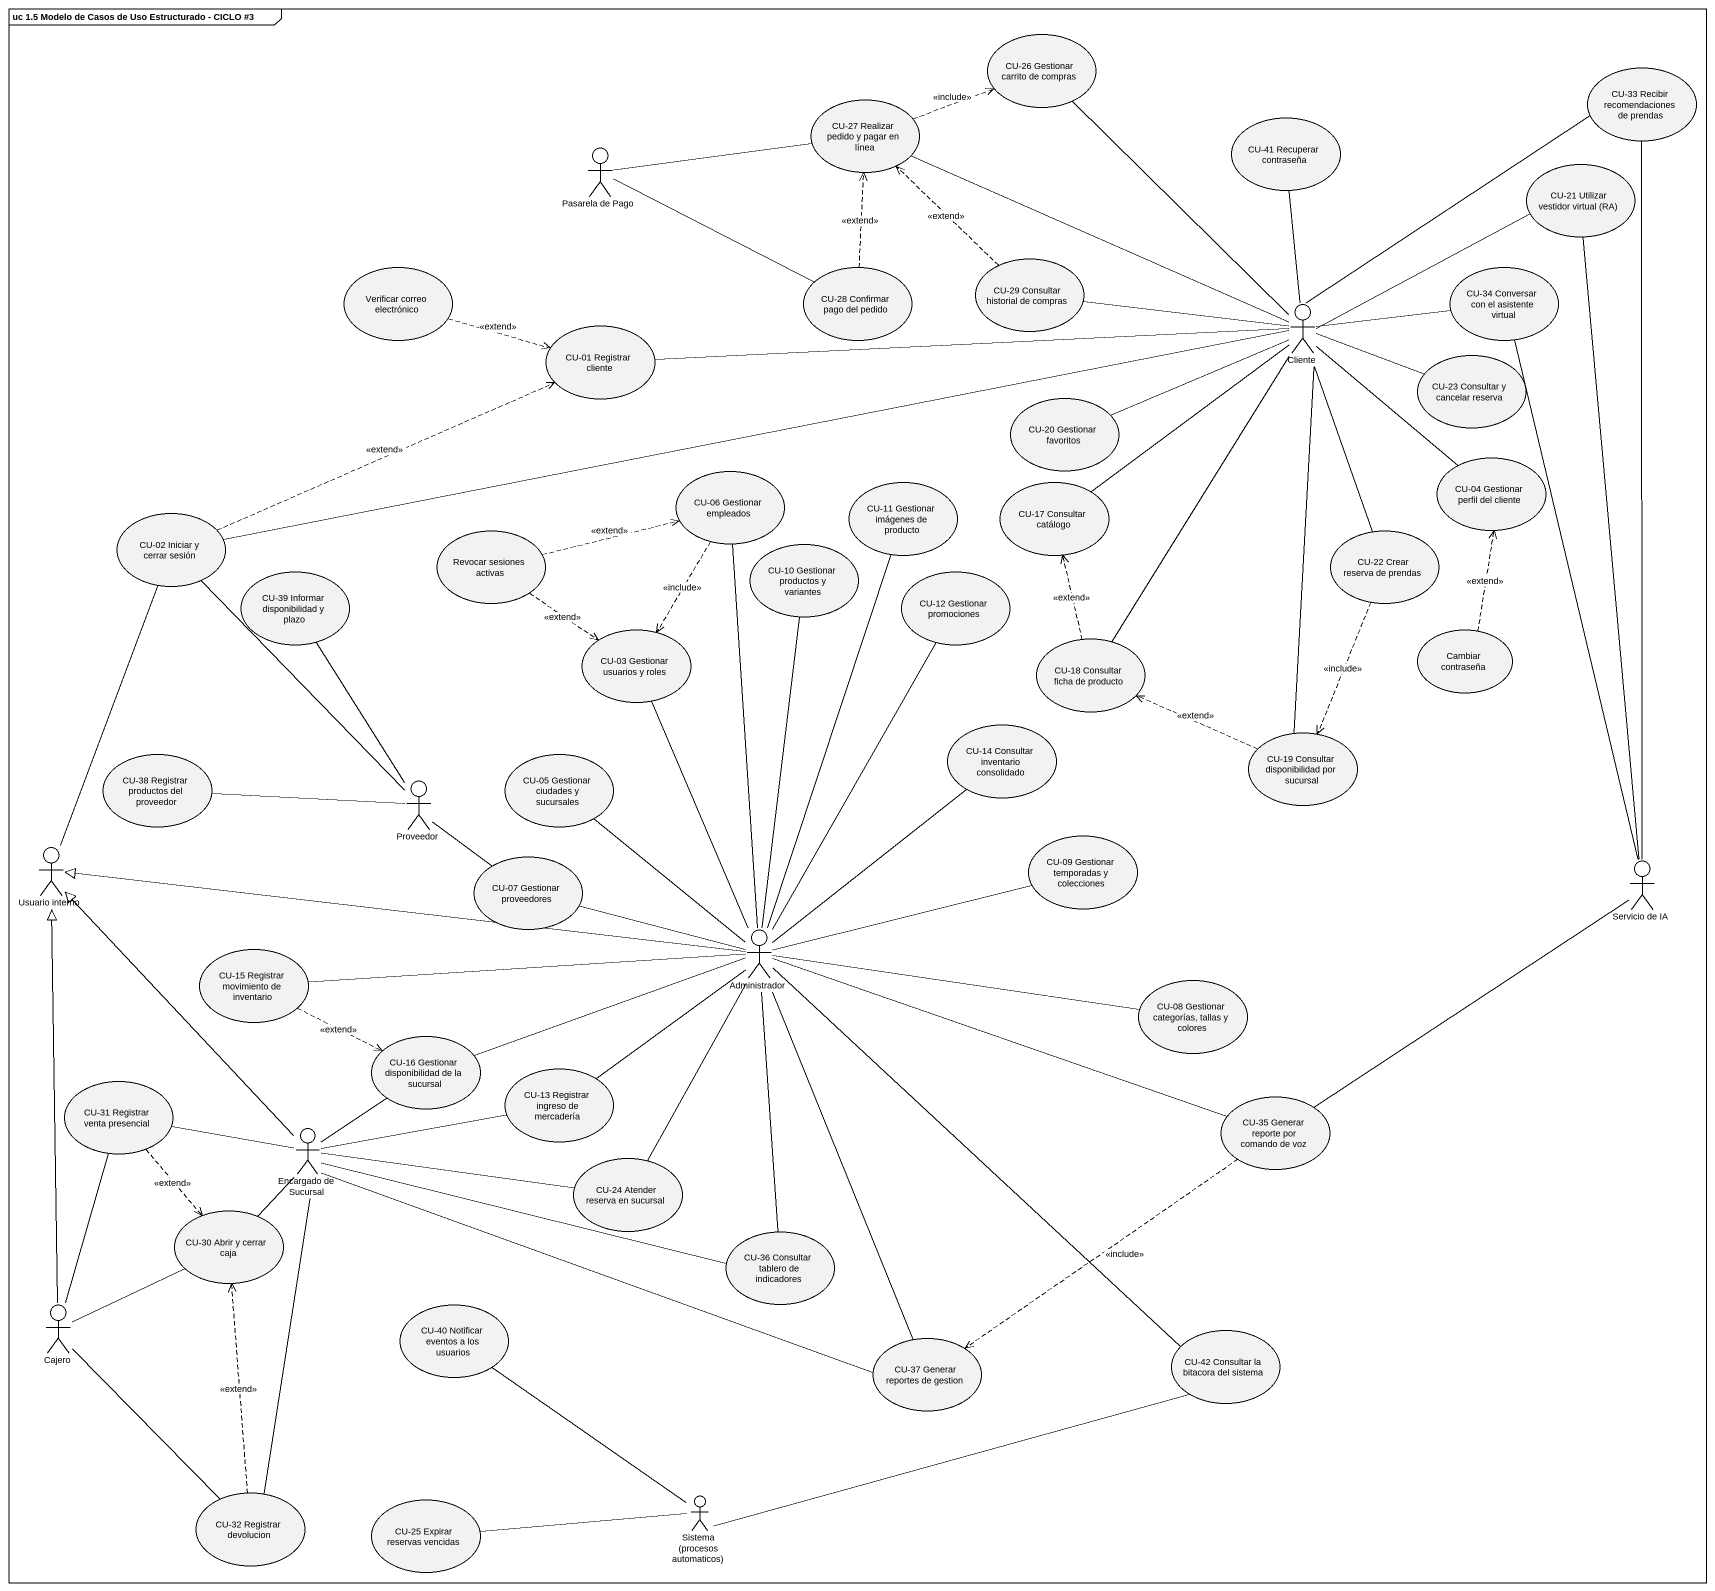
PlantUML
@startuml
mainframe uc 1.5 Modelo de Casos de Uso Estructurado - CICLO #3
usecase "CU-26 Gestionar carrito de compras" as CU_26_Gestionar_carrito_de
usecase "CU-33 Recibir recomendaciones de prendas" as CU_33_Recibir
usecase "CU-27 Realizar pedido y pagar en línea" as CU_27_Realizar_pedido_y
actor "Pasarela de Pago" as Pasarela_de_Pago
usecase "CU-41 Recuperar contraseña" as CU_41_Recuperar_contraseña
usecase "CU-21 Utilizar vestidor virtual (RA)" as CU_21_Utilizar_vestidor
usecase "Verificar correo electrónico" as Verificar_correo_electrónico
usecase "CU-28 Confirmar pago del pedido" as CU_28_Confirmar_pago_del
usecase "CU-29 Consultar historial de compras" as CU_29_Consultar_historial
usecase "CU-34 Conversar con el asistente virtual" as CU_34_Conversar_con_el
actor Cliente
usecase "CU-01 Registrar cliente" as CU_01_Registrar_cliente
usecase "CU-23 Consultar y cancelar reserva" as CU_23_Consultar_y_cancelar
usecase "CU-20 Gestionar favoritos" as CU_20_Gestionar_favoritos
usecase "CU-04 Gestionar perfil del cliente" as CU_04_Gestionar_perfil_del
usecase "CU-06 Gestionar empleados" as CU_06_Gestionar_empleados
usecase "CU-11 Gestionar imágenes de producto" as CU_11_Gestionar_imágenes_de
usecase "CU-17 Consultar catálogo" as CU_17_Consultar_catálogo
usecase "CU-02 Iniciar y cerrar sesión" as CU_02_Iniciar_y_cerrar
usecase "Revocar sesiones activas" as Revocar_sesiones_activas
usecase "CU-22 Crear reserva de prendas" as CU_22_Crear_reserva_de
usecase "CU-39 Informar disponibilidad y plazo" as CU_39_Informar
usecase "CU-10 Gestionar productos y variantes" as CU_10_Gestionar_productos_y
usecase "CU-12 Gestionar promociones" as CU_12_Gestionar_promociones
usecase "CU-03 Gestionar usuarios y roles" as CU_03_Gestionar_usuarios_y
usecase "CU-18 Consultar ficha de producto" as CU_18_Consultar_ficha_de
usecase "Cambiar contraseña" as Cambiar_contraseña
usecase "CU-14 Consultar inventario consolidado" as CU_14_Consultar_inventario
usecase "CU-19 Consultar disponibilidad por sucursal" as CU_19_Consultar
usecase "CU-38 Registrar productos del proveedor" as CU_38_Registrar_productos
usecase "CU-05 Gestionar ciudades y sucursales" as CU_05_Gestionar_ciudades_y
actor Proveedor
actor "Usuario interno" as Usuario_interno
usecase "CU-09 Gestionar temporadas y colecciones" as CU_09_Gestionar_temporadas
usecase "CU-07 Gestionar proveedores" as CU_07_Gestionar_proveedores
actor "Servicio de IA" as Servicio_de_IA
usecase "CU-15 Registrar movimiento de inventario" as CU_15_Registrar_movimiento
actor Administrador
usecase "CU-08 Gestionar categorías, tallas y colores" as CU_08_Gestionar_categorías
usecase "CU-16 Gestionar disponibilidad de la sucursal" as CU_16_Gestionar
usecase "CU-31 Registrar venta presencial" as CU_31_Registrar_venta
usecase "CU-13 Registrar ingreso de mercadería" as CU_13_Registrar_ingreso_de
usecase "CU-35 Generar reporte por comando de voz" as CU_35_Generar_reporte_por
actor "Encargado de Sucursal" as Encargado_de_Sucursal
usecase "CU-24 Atender reserva en sucursal" as CU_24_Atender_reserva_en
usecase "CU-30 Abrir y cerrar caja" as CU_30_Abrir_y_cerrar_caja
usecase "CU-36 Consultar tablero de indicadores" as CU_36_Consultar_tablero_de
actor Cajero
usecase "CU-40 Notificar eventos a los usuarios" as CU_40_Notificar_eventos_a
usecase "CU-37 Generar reportes de gestion" as CU_37_Generar_reportes_de
usecase "CU-42 Consultar la bitacora del sistema" as CU_42_Consultar_la_bitacora
usecase "CU-32 Registrar devolucion" as CU_32_Registrar_devolucion
usecase "CU-25 Expirar reservas vencidas" as CU_25_Expirar_reservas
actor "Sistema (procesos automaticos)" as Sistema_procesos_automaticos
CU_27_Realizar_pedido_y .right.> CU_26_Gestionar_carrito_de : <<include>>
Pasarela_de_Pago -right- CU_27_Realizar_pedido_y
Pasarela_de_Pago -right- CU_28_Confirmar_pago_del
Verificar_correo_electrónico .right.> CU_01_Registrar_cliente : <<extend>>
CU_28_Confirmar_pago_del .up.> CU_27_Realizar_pedido_y : <<extend>>
CU_29_Consultar_historial .up.> CU_27_Realizar_pedido_y : <<extend>>
Cliente -up- CU_26_Gestionar_carrito_de
Cliente -up- CU_33_Recibir
Cliente -left- CU_27_Realizar_pedido_y
Cliente -up- CU_41_Recuperar_contraseña
Cliente -right- CU_21_Utilizar_vestidor
Cliente -left- CU_29_Consultar_historial
Cliente -right- CU_34_Conversar_con_el
Cliente -left- CU_01_Registrar_cliente
Cliente -right- CU_23_Consultar_y_cancelar
Cliente -left- CU_20_Gestionar_favoritos
Cliente -- CU_04_Gestionar_perfil_del
Cliente -- CU_17_Consultar_catálogo
Cliente -left- CU_02_Iniciar_y_cerrar
Cliente -- CU_22_Crear_reserva_de
Cliente -- CU_18_Consultar_ficha_de
Cliente -- CU_19_Consultar
CU_06_Gestionar_empleados ..> CU_03_Gestionar_usuarios_y : <<include>>
CU_02_Iniciar_y_cerrar .right.> CU_01_Registrar_cliente : <<extend>>
Revocar_sesiones_activas .right.> CU_06_Gestionar_empleados : <<extend>>
Revocar_sesiones_activas ..> CU_03_Gestionar_usuarios_y : <<extend>>
CU_22_Crear_reserva_de ..> CU_19_Consultar : <<include>>
CU_18_Consultar_ficha_de .up.> CU_17_Consultar_catálogo : <<extend>>
Cambiar_contraseña .up.> CU_04_Gestionar_perfil_del : <<extend>>
CU_19_Consultar .left.> CU_18_Consultar_ficha_de : <<extend>>
Proveedor -up- CU_02_Iniciar_y_cerrar
Proveedor -up- CU_39_Informar
Proveedor -left- CU_38_Registrar_productos
Proveedor -- CU_07_Gestionar_proveedores
Usuario_interno -up- CU_02_Iniciar_y_cerrar
Servicio_de_IA -up- CU_33_Recibir
Servicio_de_IA -up- CU_21_Utilizar_vestidor
Servicio_de_IA -up- CU_34_Conversar_con_el
Servicio_de_IA -- CU_35_Generar_reporte_por
CU_15_Registrar_movimiento .right.> CU_16_Gestionar : <<extend>>
Administrador -up- CU_06_Gestionar_empleados
Administrador -up- CU_11_Gestionar_imágenes_de
Administrador -up- CU_10_Gestionar_productos_y
Administrador -up- CU_12_Gestionar_promociones
Administrador -up- CU_03_Gestionar_usuarios_y
Administrador -up- CU_14_Consultar_inventario
Administrador -up- CU_05_Gestionar_ciudades_y
Administrador -left-|> Usuario_interno
Administrador -right- CU_09_Gestionar_temporadas
Administrador -left- CU_07_Gestionar_proveedores
Administrador -left- CU_15_Registrar_movimiento
Administrador -right- CU_08_Gestionar_categorías
Administrador -left- CU_16_Gestionar
Administrador -- CU_13_Registrar_ingreso_de
Administrador -right- CU_35_Generar_reporte_por
Administrador -- CU_24_Atender_reserva_en
Administrador -- CU_36_Consultar_tablero_de
Administrador -- CU_37_Generar_reportes_de
Administrador -- CU_42_Consultar_la_bitacora
CU_31_Registrar_venta ..> CU_30_Abrir_y_cerrar_caja : <<extend>>
CU_35_Generar_reporte_por ..> CU_37_Generar_reportes_de : <<include>>
Encargado_de_Sucursal -up-|> Usuario_interno
Encargado_de_Sucursal -up- CU_16_Gestionar
Encargado_de_Sucursal -left- CU_31_Registrar_venta
Encargado_de_Sucursal -right- CU_13_Registrar_ingreso_de
Encargado_de_Sucursal -right- CU_24_Atender_reserva_en
Encargado_de_Sucursal -- CU_30_Abrir_y_cerrar_caja
Encargado_de_Sucursal -right- CU_36_Consultar_tablero_de
Encargado_de_Sucursal -right- CU_37_Generar_reportes_de
Encargado_de_Sucursal -- CU_32_Registrar_devolucion
Cajero -up-|> Usuario_interno
Cajero -up- CU_31_Registrar_venta
Cajero -right- CU_30_Abrir_y_cerrar_caja
Cajero -- CU_32_Registrar_devolucion
CU_32_Registrar_devolucion .up.> CU_30_Abrir_y_cerrar_caja : <<extend>>
Sistema_procesos_automaticos -up- CU_40_Notificar_eventos_a
Sistema_procesos_automaticos -right- CU_42_Consultar_la_bitacora
Sistema_procesos_automaticos -left- CU_25_Expirar_reservas
@enduml
